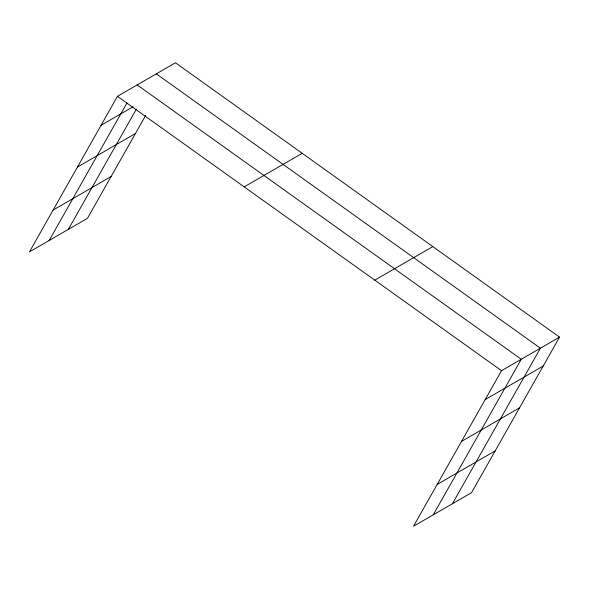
<?xml version="1.0" encoding="UTF-8"?>
<svg xmlns="http://www.w3.org/2000/svg" width="589" height="589" viewBox="0 0 589 589"><rect width="100%" height="100%" fill="white"/><g stroke="black" fill="none" stroke-linecap="round" stroke-linejoin="round"><path stroke-width="0.88" d="M559.55 337.122L501.534 370.687L413.537 526.227L471.553 492.654L559.55 337.122L175.463 62.773L117.447 96.346L29.45 251.878L87.466 218.313L145.719 115.363M49.174 240.467L126.996 102.92M68.324 229.386L136.383 109.098M433.261 514.808L521.258 359.275L137.171 84.934M452.404 503.735L540.408 348.195L156.321 73.853M101.072 125.28L133.055 106.778M77.439 167.062L135.455 133.489M53.084 210.104L111.107 176.531M244.192 186.882L302.216 153.309M374.781 280.158L432.805 246.585M485.159 399.629L543.176 366.056M461.526 441.404L519.542 407.831M437.171 484.445L495.187 450.879M117.447 96.346L501.534 370.687"/></g></svg>
